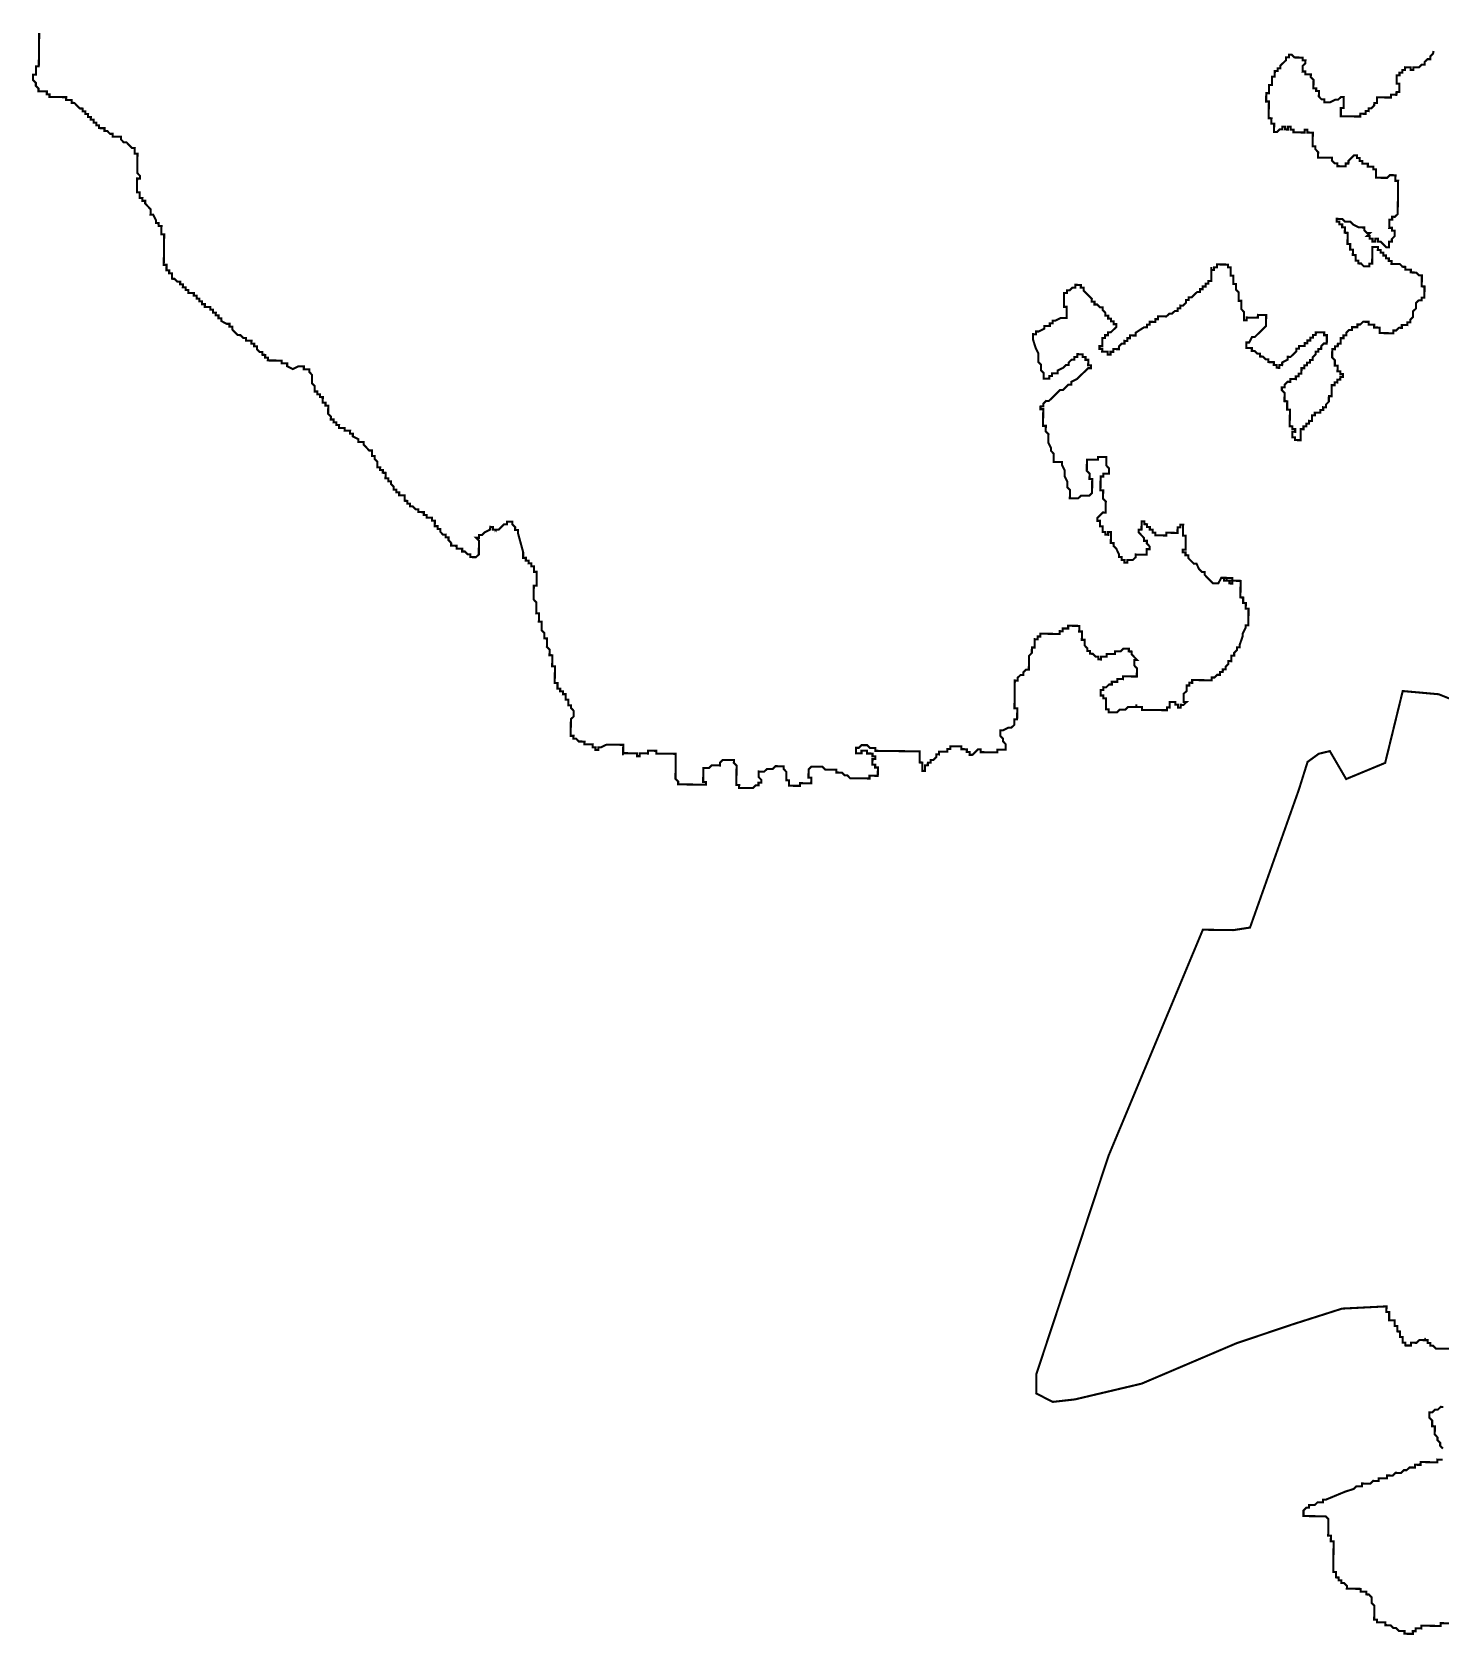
# Model space of a CAD drawing. Header units: metres. Extents: x 264643 to 276801, y 2090546 to 2143845.
# Drawn here: x 268774 to 270796, y 2141492 to 2143792 of the extents above; entities that cross this region are included whole.
import ezdxf

# ---------------------------------------------------------------- set-up
doc = ezdxf.new("R2010")
doc.units = ezdxf.units.M
doc.layers.add('HAZARDS LINE', color=1, linetype='Continuous')

msp = doc.modelspace()

# ---------------------------------------------------------------- linework, layer by layer
at = {"layer": 'HAZARDS LINE', "lineweight": 0, "const_width": 2.98}
for points in [[(270785.3, 2143764.8), (270784.6, 2143760.9), (270780.6, 2143756.9), (270780.5, 2143753), (270776.5, 2143753), (270772.5, 2143749.1), (270772.5, 2143745.1), (270768.5, 2143745.2), (270764.5, 2143741.2), (270756.5, 2143741.3), (270756.5, 2143737.4), (270752.5, 2143737.4), (270752.5, 2143741.4), (270744.6, 2143741.5), (270744.5, 2143737.5), (270740.5, 2143737.6), (270740.5, 2143733.6), (270736.5, 2143733.6), (270736.5, 2143729.7), (270732.5, 2143729.7), (270732.3, 2143717.8), (270736.3, 2143717.7), (270736.2, 2143705.8), (270732.2, 2143705.8), (270732.1, 2143701.9), (270724.2, 2143702), (270724.1, 2143698), (270704.2, 2143698.2), (270704.1, 2143690.3), (270700.2, 2143690.3), (270700.1, 2143686.4), (270696.1, 2143682.4), (270692.1, 2143682.5), (270692.1, 2143678.5), (270688.1, 2143678.6), (270688, 2143674.6), (270680.1, 2143674.7), (270680, 2143670.7), (270652.2, 2143671.1), (270652.3, 2143683), (270656.3, 2143682.9), (270656.5, 2143698.8), (270652.5, 2143698.9), (270648.5, 2143695), (270644.5, 2143695), (270636.5, 2143691.1), (270628.6, 2143691.2), (270628.6, 2143695.2), (270624.6, 2143695.3), (270620.7, 2143699.3), (270620.8, 2143707.3), (270616.8, 2143707.3), (270616.9, 2143711.3), (270612.9, 2143711.3), (270613.1, 2143723.3), (270609.1, 2143727.3), (270609.2, 2143731.3), (270601.2, 2143731.4), (270601.3, 2143735.4), (270597.3, 2143735.4), (270597.4, 2143743.4), (270601.4, 2143747.3), (270601.5, 2143751.3), (270597.5, 2143751.3), (270597.6, 2143755.3), (270585.6, 2143755.5), (270581.7, 2143759.5), (270577.7, 2143759.5), (270577.7, 2143755.6), (270573.7, 2143755.6), (270573.6, 2143751.6), (270569.6, 2143747.7), (270565.6, 2143743.8), (270565.5, 2143739.8), (270561.6, 2143739.9), (270561.5, 2143735.9), (270557.5, 2143735.9), (270557.4, 2143728), (270553.4, 2143728), (270553.3, 2143716.1), (270549.3, 2143716.1), (270549.2, 2143704.2), (270545.2, 2143704.3), (270545, 2143692.3), (270549, 2143692.3), (270548.7, 2143668.4), (270552.7, 2143668.3), (270552.6, 2143660.4), (270556.6, 2143660.3), (270556.4, 2143648.4), (270560.4, 2143648.4), (270564.4, 2143652.3), (270568.4, 2143652.2), (270568.4, 2143656.2), (270572.4, 2143656.2), (270572.4, 2143652.2), (270576.3, 2143652.1), (270576.4, 2143656.1), (270580.4, 2143656.1), (270580.3, 2143652.1), (270584.3, 2143652), (270584.3, 2143648), (270600.2, 2143647.8), (270600.2, 2143651.8), (270604.2, 2143651.8), (270604.1, 2143647.8), (270612.1, 2143647.7), (270611.8, 2143627.8), (270615.8, 2143627.8), (270615.8, 2143623.8), (270619.7, 2143619.7), (270619.6, 2143611.8), (270639.5, 2143611.5), (270639.4, 2143607.6), (270643.4, 2143603.5), (270647.3, 2143603.5), (270647.3, 2143599.5), (270659.2, 2143599.3), (270659.3, 2143603.3), (270663.2, 2143603.3), (270663.3, 2143607.2), (270667.3, 2143611.2), (270671.3, 2143615.1), (270675.3, 2143615.1), (270675.3, 2143611.1), (270679.3, 2143611), (270679.2, 2143607), (270683.2, 2143607), (270683.1, 2143603), (270691.1, 2143602.9), (270691, 2143598.9), (270699, 2143598.8), (270698.9, 2143594.9), (270702.9, 2143594.8), (270702.8, 2143582.9), (270718.7, 2143582.7), (270722.7, 2143586.6), (270730.7, 2143586.5), (270730.6, 2143578.5), (270734.5, 2143578.5), (270733.9, 2143530.7), (270729.9, 2143526.8), (270725.9, 2143526.9), (270725.9, 2143522.9), (270721.9, 2143522.9), (270721.7, 2143511), (270725.7, 2143511), (270725.7, 2143507), (270729.6, 2143506.9), (270729.5, 2143499), (270725.5, 2143495), (270725.5, 2143491.1), (270721.5, 2143491.1), (270721.4, 2143483.2), (270717.4, 2143483.2), (270709.5, 2143491.3), (270705.6, 2143491.3), (270705.6, 2143495.3), (270701.6, 2143495.4), (270701.6, 2143491.4), (270697.6, 2143491.4), (270697.7, 2143495.4), (270693.7, 2143495.5), (270693.7, 2143499.4), (270689.8, 2143499.5), (270693.8, 2143503.4), (270689.8, 2143503.5), (270685.9, 2143507.5), (270685.9, 2143511.5), (270678, 2143511.6), (270670.1, 2143515.6), (270666.1, 2143519.7), (270658.2, 2143519.8), (270654.3, 2143523.8), (270646.3, 2143523.9), (270646.3, 2143519.9), (270650.2, 2143519.9), (270650.2, 2143515.9), (270654.2, 2143515.9), (270654.1, 2143511.9), (270658.1, 2143511.8), (270658, 2143503.9), (270662, 2143503.8), (270661.8, 2143487.9), (270665.7, 2143487.9), (270665.6, 2143479.9), (270669.6, 2143479.8), (270669.5, 2143471.9), (270673.5, 2143471.8), (270673.4, 2143463.9), (270677.4, 2143463.8), (270677.3, 2143459.9), (270681.3, 2143459.8), (270685.2, 2143455.8), (270693.2, 2143455.7), (270693.2, 2143459.6), (270697.2, 2143459.6), (270697.5, 2143483.5), (270705.5, 2143483.4), (270705.4, 2143479.4), (270709.4, 2143479.3), (270709.3, 2143475.4), (270713.3, 2143475.3), (270713.3, 2143471.3), (270717.2, 2143471.3), (270717.2, 2143467.3), (270721.2, 2143467.2), (270721.1, 2143463.3), (270725.1, 2143463.2), (270725, 2143459.2), (270737, 2143459.1), (270740.9, 2143455.1), (270744.9, 2143455), (270744.8, 2143451), (270752.8, 2143450.9), (270752.7, 2143447), (270760.7, 2143446.8), (270764.6, 2143442.8), (270768.6, 2143442.8), (270768.4, 2143426.9), (270772.4, 2143426.8), (270772.2, 2143410.9), (270768.2, 2143410.9), (270768.1, 2143407), (270764.2, 2143407), (270760.1, 2143403.1), (270760, 2143395.1), (270756, 2143391.2), (270755.9, 2143383.2), (270751.9, 2143379.3), (270751.8, 2143375.3), (270747.8, 2143375.4), (270747.8, 2143371.4), (270739.8, 2143371.5), (270739.8, 2143367.5), (270735.8, 2143367.6), (270731.8, 2143363.7), (270727.8, 2143363.7), (270727.8, 2143359.7), (270707.9, 2143360), (270708, 2143367.9), (270700, 2143368), (270700.1, 2143372), (270692.1, 2143372.1), (270692.2, 2143376.1), (270684.2, 2143376.2), (270680.2, 2143372.3), (270676.2, 2143372.3), (270676.1, 2143368.4), (270668.2, 2143368.5), (270668.1, 2143364.5), (270664.2, 2143364.5), (270660.1, 2143360.6), (270660.1, 2143356.6), (270656.1, 2143356.7), (270656.1, 2143352.7), (270652.1, 2143352.7), (270652, 2143344.8), (270648, 2143344.8), (270647.9, 2143340.9), (270644, 2143340.9), (270643.9, 2143336.9), (270639.9, 2143337), (270639.8, 2143325.1), (270643.7, 2143321), (270643.6, 2143313.1), (270647.6, 2143313), (270647.5, 2143305.1), (270651.5, 2143305), (270651.4, 2143301), (270655.4, 2143301), (270655.3, 2143297), (270651.4, 2143297.1), (270651.3, 2143293.1), (270647.3, 2143293.1), (270647.3, 2143289.1), (270643.3, 2143289.2), (270643.3, 2143285.2), (270639.3, 2143285.3), (270639.1, 2143269.4), (270635.1, 2143269.4), (270635, 2143261.5), (270631, 2143257.5), (270630.9, 2143253.5), (270626.9, 2143253.6), (270626.9, 2143249.6), (270622.9, 2143249.7), (270622.9, 2143245.7), (270614.9, 2143245.8), (270614.9, 2143241.8), (270610.9, 2143241.9), (270610.8, 2143233.9), (270606.8, 2143234), (270606.7, 2143230), (270602.8, 2143230), (270602.7, 2143226.1), (270598.7, 2143226.1), (270598.7, 2143222.1), (270594.7, 2143222.2), (270594.5, 2143206.3), (270586.6, 2143206.4), (270586.6, 2143210.3), (270582.6, 2143210.4), (270582.7, 2143218.4), (270586.7, 2143218.3), (270586.8, 2143222.3), (270582.8, 2143222.3), (270582.8, 2143226.3), (270578.9, 2143226.4), (270579.2, 2143250.2), (270575.2, 2143250.3), (270575.3, 2143262.2), (270571.4, 2143262.3), (270571.5, 2143274.2), (270567.6, 2143278.2), (270567.6, 2143282.2), (270571.6, 2143282.2), (270571.7, 2143286.1), (270575.7, 2143290.1), (270579.7, 2143290), (270579.7, 2143294), (270587.7, 2143293.9), (270587.7, 2143297.9), (270591.7, 2143297.8), (270591.8, 2143301.8), (270595.7, 2143301.7), (270595.8, 2143309.7), (270599.8, 2143309.6), (270599.9, 2143313.6), (270603.8, 2143313.6), (270603.9, 2143317.6), (270607.9, 2143317.5), (270607.9, 2143321.5), (270611.9, 2143321.4), (270611.9, 2143325.4), (270616, 2143329.3), (270616, 2143333.3), (270620, 2143333.3), (270620.1, 2143337.2), (270624, 2143337.2), (270624.1, 2143341.2), (270628.1, 2143345.1), (270632.1, 2143345), (270632.2, 2143357), (270628.3, 2143357), (270628.3, 2143361), (270616.4, 2143361.2), (270616.3, 2143357.2), (270612.4, 2143357.2), (270612.3, 2143353.3), (270608.3, 2143353.3), (270608.3, 2143349.3), (270604.3, 2143349.4), (270604.2, 2143345.4), (270600.3, 2143345.5), (270600.2, 2143341.5), (270592.3, 2143341.6), (270592.2, 2143337.6), (270588.2, 2143337.6), (270588.2, 2143333.7), (270584.2, 2143329.7), (270580.1, 2143325.8), (270576.1, 2143325.9), (270576.1, 2143321.9), (270568.1, 2143318), (270568, 2143314), (270564.1, 2143314.1), (270564, 2143310.1), (270560, 2143310.2), (270560.1, 2143314.1), (270556.1, 2143314.2), (270556.2, 2143318.2), (270548.2, 2143318.3), (270548.3, 2143322.2), (270544.3, 2143322.3), (270540.4, 2143326.3), (270536.4, 2143326.4), (270536.4, 2143330.4), (270532.4, 2143330.4), (270528.5, 2143334.4), (270524.5, 2143334.5), (270524.6, 2143338.5), (270516.6, 2143338.6), (270516.7, 2143346.5), (270520.7, 2143346.5), (270524.8, 2143354.4), (270528.8, 2143354.3), (270532.8, 2143358.3), (270536.8, 2143362.2), (270544.9, 2143370), (270545.1, 2143385.9), (270533.2, 2143386.1), (270533.1, 2143382.1), (270517.2, 2143382.3), (270517.1, 2143378.3), (270513.2, 2143378.4), (270513.3, 2143390.3), (270509.4, 2143394.4), (270509.5, 2143406.3), (270505.6, 2143406.3), (270505.7, 2143418.3), (270501.8, 2143422.3), (270501.9, 2143430.3), (270497.9, 2143430.3), (270498.1, 2143442.3), (270494.1, 2143442.3), (270494.2, 2143454.2), (270490.3, 2143454.3), (270490.3, 2143458.3), (270474.4, 2143458.5), (270474.4, 2143454.5), (270470.4, 2143454.5), (270470.3, 2143450.6), (270466.4, 2143450.6), (270466.4, 2143454.6), (270466.2, 2143434.7), (270462.2, 2143434.8), (270462.1, 2143430.8), (270458.1, 2143430.8), (270458.1, 2143426.8), (270454.1, 2143426.9), (270454.1, 2143422.9), (270450.1, 2143423), (270450, 2143419), (270446.1, 2143419), (270438, 2143411.2), (270434, 2143411.2), (270434, 2143407.3), (270430, 2143407.3), (270429.9, 2143403.3), (270425.9, 2143399.4), (270421.9, 2143399.5), (270421.9, 2143395.5), (270417.9, 2143395.5), (270417.9, 2143391.6), (270413.9, 2143391.6), (270409.9, 2143387.7), (270405.9, 2143387.7), (270401.8, 2143383.8), (270389.9, 2143384), (270389.9, 2143380), (270385.9, 2143380), (270385.8, 2143376), (270377.9, 2143376.2), (270377.8, 2143372.2), (270373.9, 2143372.2), (270373.8, 2143368.2), (270369.8, 2143368.3), (270357.8, 2143360.5), (270357.7, 2143356.5), (270349.8, 2143356.6), (270349.7, 2143352.6), (270345.8, 2143352.7), (270345.7, 2143348.7), (270341.7, 2143348.8), (270341.7, 2143344.8), (270337.7, 2143344.8), (270333.7, 2143340.9), (270333.6, 2143336.9), (270325.7, 2143337), (270325.6, 2143333.1), (270321.6, 2143333.1), (270321.6, 2143329.1), (270317.6, 2143329.2), (270317.7, 2143333.2), (270309.7, 2143333.3), (270309.8, 2143337.2), (270305.8, 2143337.3), (270305.8, 2143341.3), (270309.8, 2143341.2), (270310, 2143353.1), (270313.9, 2143353.1), (270314, 2143357.1), (270318, 2143357), (270318, 2143361), (270322, 2143361), (270326, 2143364.9), (270330, 2143368.8), (270330.1, 2143372.8), (270326.1, 2143372.8), (270326.2, 2143376.8), (270322.2, 2143376.9), (270322.2, 2143380.8), (270318.3, 2143380.9), (270318.3, 2143384.9), (270314.3, 2143384.9), (270314.4, 2143388.9), (270310.5, 2143392.9), (270310.5, 2143396.9), (270306.5, 2143397), (270302.6, 2143401), (270298.6, 2143401), (270298.7, 2143405), (270294.7, 2143405.1), (270294.8, 2143409), (270286.9, 2143417.1), (270283, 2143421.1), (270283, 2143425.1), (270279.1, 2143425.2), (270279.1, 2143429.1), (270271.2, 2143429.2), (270271.1, 2143425.3), (270267.1, 2143425.3), (270263.1, 2143421.4), (270259.1, 2143421.4), (270259.1, 2143417.5), (270255.1, 2143417.5), (270254.8, 2143397.6), (270258.8, 2143397.6), (270258.6, 2143381.7), (270250.7, 2143381.8), (270242.6, 2143377.9), (270238.7, 2143377.9), (270238.6, 2143374), (270234.6, 2143374), (270234.6, 2143370), (270226.6, 2143370.1), (270226.6, 2143366.2), (270218.6, 2143362.3), (270214.6, 2143362.3), (270214.5, 2143358.3), (270210.6, 2143358.4), (270210.5, 2143350.4), (270214.3, 2143338.5), (270218.2, 2143330.4), (270218, 2143318.5), (270221.9, 2143314.5), (270221.8, 2143306.5), (270225.8, 2143302.5), (270225.7, 2143294.5), (270233.6, 2143294.4), (270233.7, 2143298.4), (270237.6, 2143298.4), (270237.7, 2143302.3), (270245.7, 2143302.2), (270245.7, 2143306.2), (270253.7, 2143310.1), (270257.7, 2143314), (270261.7, 2143314), (270261.8, 2143318), (270265.8, 2143321.9), (270269.8, 2143321.8), (270269.8, 2143325.8), (270273.8, 2143325.8), (270273.9, 2143329.7), (270281.8, 2143329.6), (270281.8, 2143325.7), (270285.7, 2143325.6), (270285.7, 2143321.6), (270289.7, 2143321.6), (270289.6, 2143313.6), (270293.5, 2143313.6), (270293.5, 2143309.6), (270289.5, 2143309.6), (270285.5, 2143305.7), (270281.5, 2143301.8), (270277.4, 2143297.9), (270273.4, 2143293.9), (270265.4, 2143290.1), (270265.3, 2143286.1), (270261.4, 2143286.1), (270257.3, 2143282.2), (270253.3, 2143278.3), (270249.3, 2143278.3), (270245.3, 2143274.4), (270241.3, 2143270.5), (270233.2, 2143262.6), (270229.2, 2143262.7), (270225.2, 2143258.7), (270225.2, 2143254.8), (270221.2, 2143254.8), (270221.1, 2143250.8), (270225.1, 2143250.8), (270224.8, 2143226.9), (270228.8, 2143226.9), (270228.7, 2143218.9), (270232.6, 2143214.9), (270232.4, 2143202.9), (270236.3, 2143194.9), (270236.3, 2143191), (270240.2, 2143186.9), (270240, 2143175), (270252, 2143174.8), (270251.9, 2143170.9), (270255.8, 2143162.9), (270255.7, 2143154.9), (270259.6, 2143146.9), (270259.5, 2143138.9), (270263.4, 2143134.9), (270263.3, 2143123), (270275.2, 2143122.8), (270279.2, 2143126.7), (270291.1, 2143126.6), (270295.2, 2143130.5), (270295.4, 2143150.4), (270291.5, 2143150.5), (270291.6, 2143158.4), (270287.6, 2143162.4), (270287.8, 2143178.4), (270303.7, 2143178.2), (270303.8, 2143182.1), (270315.7, 2143182), (270315.6, 2143170), (270319.5, 2143166), (270319.4, 2143158.1), (270311.4, 2143158.2), (270311.4, 2143154.2), (270307.4, 2143154.2), (270307.2, 2143134.3), (270311.1, 2143134.3), (270311, 2143122.4), (270314.9, 2143118.3), (270314.7, 2143102.4), (270310.7, 2143102.5), (270306.7, 2143098.5), (270302.7, 2143094.6), (270302.6, 2143090.6), (270306.6, 2143090.6), (270306.5, 2143082.6), (270310.5, 2143082.6), (270310.4, 2143074.6), (270314.3, 2143074.6), (270314.3, 2143070.6), (270318.3, 2143070.5), (270318.3, 2143074.5), (270322.3, 2143074.5), (270322.1, 2143058.6), (270326.1, 2143058.5), (270326, 2143054.5), (270330, 2143050.5), (270333.8, 2143042.5), (270333.8, 2143038.5), (270337.8, 2143038.5), (270337.7, 2143034.5), (270341.7, 2143034.4), (270341.6, 2143030.5), (270345.6, 2143030.4), (270345.7, 2143034.4), (270353.6, 2143034.3), (270357.6, 2143038.2), (270357.7, 2143042.2), (270373.6, 2143042), (270373.7, 2143049.9), (270377.7, 2143049.9), (270377.7, 2143053.9), (270373.8, 2143057.9), (270373.9, 2143061.9), (270369.9, 2143061.9), (270369.9, 2143065.9), (270366, 2143069.9), (270362.1, 2143074), (270362.1, 2143077.9), (270366.1, 2143077.9), (270366.3, 2143089.8), (270370.2, 2143089.8), (270370.2, 2143085.8), (270374.2, 2143085.7), (270374.1, 2143081.8), (270378.1, 2143081.7), (270378, 2143077.7), (270382, 2143077.7), (270382, 2143073.7), (270385.9, 2143073.7), (270385.9, 2143069.7), (270401.8, 2143069.5), (270401.9, 2143073.5), (270417.8, 2143073.2), (270417.9, 2143081.2), (270421.8, 2143081.2), (270421.9, 2143085.1), (270425.9, 2143085.1), (270425.7, 2143069.2), (270429.6, 2143069.1), (270429.4, 2143049.2), (270425.4, 2143049.3), (270425.4, 2143045.3), (270429.3, 2143045.2), (270429.3, 2143041.3), (270433.3, 2143041.2), (270433.2, 2143037.2), (270441.1, 2143029.2), (270445, 2143029.1), (270448.9, 2143021.1), (270452.8, 2143017.1), (270456.8, 2143017), (270456.8, 2143013.1), (270460.7, 2143009), (270464.6, 2143005), (270468.6, 2143001), (270476.5, 2143000.9), (270480.6, 2143008.8), (270496.5, 2143008.6), (270496.5, 2143004.6), (270488.5, 2143004.7), (270488.5, 2143008.7), (270484.6, 2143008.7), (270484.5, 2143004.8), (270492.5, 2143004.7), (270492.4, 2143000.7), (270496.4, 2143000.6), (270496.5, 2143004.6), (270508.4, 2143004.4), (270508.1, 2142980.6), (270512.1, 2142980.5), (270512, 2142972.6), (270515.9, 2142972.5), (270515.8, 2142964.6), (270519.8, 2142964.5), (270519.5, 2142940.6), (270515.5, 2142940.7), (270515.5, 2142936.7), (270511.4, 2142928.8), (270511.3, 2142924.8), (270507.2, 2142913), (270507.2, 2142909), (270503.2, 2142909), (270503.1, 2142905), (270499.1, 2142901.1), (270499.1, 2142897.1), (270495.1, 2142897.2), (270495, 2142889.2), (270491, 2142889.3), (270490.9, 2142885.3), (270486.9, 2142881.4), (270486.9, 2142877.4), (270482.9, 2142877.5), (270482.8, 2142873.5), (270478.9, 2142873.5), (270478.8, 2142869.5), (270474.8, 2142869.6), (270470.8, 2142865.7), (270466.8, 2142865.7), (270466.8, 2142861.7), (270438.9, 2142862.1), (270438.9, 2142858.1), (270434.9, 2142858.2), (270434.9, 2142854.2), (270430.9, 2142854.2), (270430.8, 2142846.3), (270426.7, 2142842.4), (270426.6, 2142830.4), (270430.6, 2142830.4), (270426.5, 2142826.4), (270422.6, 2142826.5), (270422.5, 2142822.5), (270418.5, 2142822.6), (270418.6, 2142826.6), (270414.6, 2142826.6), (270414.7, 2142830.6), (270406.7, 2142830.7), (270406.6, 2142822.7), (270402.6, 2142822.8), (270402.6, 2142818.8), (270366.8, 2142819.3), (270366.8, 2142823.2), (270358.9, 2142823.3), (270358.9, 2142827.3), (270358.9, 2142823.3), (270346.9, 2142823.5), (270342.9, 2142819.6), (270335, 2142819.7), (270330.9, 2142815.7), (270319, 2142815.9), (270319, 2142819.9), (270315.1, 2142819.9), (270315.3, 2142835.8), (270311.3, 2142835.9), (270311.3, 2142839.9), (270307.4, 2142839.9), (270307.5, 2142847.9), (270311.4, 2142847.8), (270311.5, 2142851.8), (270315.5, 2142851.7), (270319.5, 2142855.7), (270323.5, 2142855.6), (270323.5, 2142859.6), (270331.5, 2142859.5), (270331.5, 2142863.5), (270339.5, 2142863.4), (270339.5, 2142867.4), (270359.4, 2142867.1), (270359.6, 2142879), (270355.7, 2142883.1), (270355.8, 2142891), (270359.7, 2142891), (270351.9, 2142899), (270351.9, 2142903), (270348, 2142903.1), (270348, 2142907), (270340.1, 2142907.1), (270336, 2142903.2), (270328.1, 2142903.3), (270328, 2142899.3), (270316.1, 2142899.5), (270316, 2142895.5), (270308.1, 2142895.6), (270308, 2142891.6), (270304.1, 2142891.7), (270304.1, 2142895.7), (270300.1, 2142895.7), (270296.2, 2142899.7), (270292.2, 2142899.8), (270292.3, 2142903.8), (270288.3, 2142903.8), (270288.3, 2142907.8), (270284.4, 2142911.8), (270284.5, 2142919.8), (270280.5, 2142919.8), (270280.7, 2142931.8), (270276.7, 2142931.8), (270276.8, 2142939.8), (270260.9, 2142940), (270260.9, 2142936), (270252.9, 2142936.1), (270252.9, 2142932.1), (270248.9, 2142932.2), (270248.8, 2142928.2), (270221, 2142928.6), (270220.9, 2142924.6), (270217, 2142924.6), (270216.9, 2142920.6), (270212.9, 2142920.7), (270212.8, 2142908.8), (270208.8, 2142908.8), (270208.7, 2142900.9), (270204.7, 2142896.9), (270204.4, 2142877), (270200.4, 2142877.1), (270196.4, 2142873.2), (270196.4, 2142869.2), (270192.4, 2142869.2), (270188.3, 2142865.3), (270188.3, 2142861.3), (270184.3, 2142861.4), (270183.8, 2142821.6), (270187.8, 2142821.5), (270187.6, 2142805.6), (270183.6, 2142805.7), (270183.5, 2142797.7), (270179.5, 2142793.8), (270175.5, 2142793.9), (270167.5, 2142790), (270163.5, 2142790), (270163.4, 2142782.1), (270167.3, 2142778), (270167.3, 2142774.1), (270171.2, 2142770), (270171.1, 2142762.1), (270159.2, 2142762.2), (270159.1, 2142758.3), (270135.3, 2142758.6), (270135.3, 2142762.5), (270131.3, 2142762.6), (270123.3, 2142754.7), (270119.3, 2142754.8), (270119.4, 2142758.8), (270115.4, 2142758.8), (270115.4, 2142762.8), (270107.5, 2142762.9), (270107.5, 2142766.9), (270091.6, 2142767.1), (270091.6, 2142763.1), (270087.6, 2142763.1), (270087.5, 2142759.2), (270075.6, 2142759.3), (270075.5, 2142755.3), (270071.6, 2142755.4), (270071.5, 2142751.4), (270067.5, 2142747.5), (270063.5, 2142747.5), (270063.5, 2142743.6), (270059.5, 2142743.6), (270059.4, 2142739.6), (270055.5, 2142739.7), (270055.4, 2142731.7), (270051.4, 2142731.8), (270051.5, 2142743.7), (270047.6, 2142743.8), (270047.8, 2142759.7), (269984.1, 2142760.5), (269984.2, 2142764.5), (269976.2, 2142764.6), (269972.3, 2142768.6), (269964.3, 2142768.7), (269960.3, 2142764.8), (269956.3, 2142764.8), (269956.2, 2142756.9), (269964.2, 2142756.8), (269964.2, 2142760.7), (269972.2, 2142760.6), (269972.1, 2142756.7), (269980.1, 2142756.6), (269980, 2142752.6), (269984, 2142752.5), (269984, 2142748.6), (269980, 2142748.6), (269979.9, 2142740.7), (269983.9, 2142740.6), (269983.8, 2142736.6), (269987.8, 2142736.6), (269987.6, 2142724.6), (269975.7, 2142724.8), (269975.7, 2142720.8), (269947.8, 2142721.2), (269943.9, 2142725.2), (269939.9, 2142725.3), (269936, 2142729.3), (269928, 2142729.4), (269928.1, 2142733.4), (269912.2, 2142733.6), (269908.2, 2142737.6), (269892.3, 2142737.8), (269888.3, 2142733.9), (269888.1, 2142721.9), (269892.1, 2142721.9), (269892, 2142713.9), (269876.1, 2142714.1), (269876.1, 2142710.2), (269860.2, 2142710.4), (269860.3, 2142718.3), (269856.3, 2142718.4), (269856.4, 2142730.3), (269852.5, 2142734.3), (269852.6, 2142738.3), (269840.6, 2142738.5), (269836.6, 2142734.5), (269828.6, 2142734.6), (269824.6, 2142730.7), (269816.7, 2142730.8), (269816.5, 2142722.9), (269820.5, 2142718.8), (269820.4, 2142714.8), (269816.4, 2142714.9), (269816.4, 2142710.9), (269812.4, 2142711), (269808.4, 2142707), (269788.5, 2142707.3), (269788.6, 2142711.3), (269784.6, 2142711.3), (269784.9, 2142739.2), (269781, 2142743.2), (269781.1, 2142747.2), (269765.1, 2142747.4), (269761.1, 2142743.5), (269761.1, 2142739.5), (269749.1, 2142739.6), (269745.1, 2142735.7), (269737.2, 2142735.8), (269736.9, 2142715.9), (269740.9, 2142715.9), (269740.8, 2142711.9), (269701, 2142712.4), (269701.1, 2142716.4), (269697.2, 2142720.4), (269697.6, 2142756.2), (269669.8, 2142756.6), (269669.8, 2142760.5), (269657.9, 2142760.7), (269657.9, 2142756.7), (269645.9, 2142756.9), (269645.9, 2142752.9), (269641.9, 2142752.9), (269641.9, 2142756.9), (269622.1, 2142757.2), (269622.2, 2142769.1), (269598.3, 2142769.4), (269590.3, 2142765.5), (269586.4, 2142765.6), (269586.3, 2142761.6), (269582.3, 2142761.7), (269582.4, 2142765.6), (269578.4, 2142765.7), (269578.5, 2142769.7), (269566.5, 2142769.8), (269566.6, 2142773.8), (269558.6, 2142773.9), (269554.7, 2142777.9), (269550.7, 2142778), (269550.8, 2142782), (269546.8, 2142782), (269547.1, 2142805.9), (269551.1, 2142809.8), (269551.2, 2142817.8), (269547.3, 2142821.8), (269547.3, 2142825.8), (269543.4, 2142825.8), (269543.5, 2142833.8), (269539.5, 2142833.8), (269539.6, 2142841.8), (269535.6, 2142841.8), (269535.7, 2142845.8), (269531.7, 2142845.9), (269531.7, 2142849.8), (269527.8, 2142849.9), (269527.9, 2142857.8), (269523.9, 2142857.9), (269524.2, 2142881.8), (269520.2, 2142881.8), (269520.4, 2142897.7), (269516.4, 2142897.8), (269516.5, 2142905.7), (269512.6, 2142909.8), (269512.8, 2142921.7), (269508.8, 2142921.8), (269508.9, 2142929.7), (269505, 2142933.7), (269505.1, 2142945.7), (269501.1, 2142945.7), (269501.3, 2142957.7), (269497.3, 2142957.7), (269497.5, 2142973.6), (269493.6, 2142977.7), (269493.9, 2142997.5), (269497.8, 2142997.5), (269498.1, 2143017.4), (269494.1, 2143017.4), (269494.2, 2143025.4), (269490.2, 2143025.4), (269490.3, 2143029.4), (269486.3, 2143029.5), (269486.4, 2143033.4), (269482.4, 2143033.5), (269482.4, 2143037.5), (269478.5, 2143037.5), (269478.6, 2143045.5), (269471, 2143073.4), (269471, 2143077.4), (269467, 2143077.5), (269467.1, 2143081.4), (269463.2, 2143085.5), (269463.2, 2143089.4), (269455.2, 2143089.5), (269455.2, 2143085.6), (269451.2, 2143085.6), (269443.2, 2143077.8), (269435.2, 2143077.9), (269435.3, 2143081.8), (269431.3, 2143081.9), (269431.2, 2143077.9), (269423.2, 2143074), (269419.2, 2143070.1), (269415.2, 2143070.2), (269415.2, 2143066.2), (269411.2, 2143066.2), (269415.1, 2143062.2), (269414.9, 2143042.3), (269410.8, 2143038.4), (269402.9, 2143038.5), (269402.9, 2143042.5), (269399, 2143042.5), (269395, 2143046.6), (269391, 2143046.6), (269391.1, 2143050.6), (269383.1, 2143050.7), (269383.2, 2143054.7), (269375.2, 2143054.8), (269375.3, 2143058.7), (269371.4, 2143062.8), (269371.4, 2143066.7), (269367.4, 2143066.8), (269367.5, 2143070.8), (269363.5, 2143070.8), (269359.6, 2143074.9), (269359.6, 2143078.8), (269355.7, 2143078.9), (269355.7, 2143082.9), (269351.7, 2143082.9), (269351.8, 2143090.9), (269347.9, 2143090.9), (269347.9, 2143094.9), (269340, 2143095), (269340, 2143099), (269336, 2143099), (269336.1, 2143103), (269328.1, 2143103.1), (269328.2, 2143107.1), (269324.2, 2143107.1), (269320.3, 2143111.2), (269316.3, 2143111.2), (269316.3, 2143115.2), (269312.4, 2143115.3), (269312.4, 2143119.2), (269308.4, 2143119.3), (269308.5, 2143127.2), (269300.6, 2143127.3), (269300.6, 2143131.3), (269296.7, 2143131.4), (269296.7, 2143135.3), (269292.7, 2143135.4), (269292.8, 2143139.4), (269288.9, 2143143.4), (269288.9, 2143147.4), (269284.9, 2143147.4), (269285, 2143151.4), (269281, 2143151.5), (269281.1, 2143159.4), (269277.1, 2143159.5), (269277.2, 2143163.4), (269273.2, 2143163.5), (269273.3, 2143167.5), (269269.3, 2143167.5), (269269.4, 2143175.5), (269265.4, 2143179.5), (269265.5, 2143183.5), (269261.5, 2143183.5), (269261.6, 2143191.5), (269257.6, 2143191.5), (269253.7, 2143195.6), (269249.8, 2143199.6), (269249.8, 2143203.6), (269241.9, 2143203.7), (269241.9, 2143207.7), (269234, 2143211.7), (269234.1, 2143215.7), (269230.1, 2143215.8), (269230.2, 2143219.8), (269222.2, 2143219.9), (269222.3, 2143223.8), (269214.3, 2143223.9), (269214.4, 2143227.9), (269210.4, 2143228), (269210.4, 2143231.9), (269206.4, 2143232), (269206.5, 2143236), (269202.5, 2143236), (269202.6, 2143240), (269198.6, 2143244), (269198.8, 2143256), (269194.8, 2143256), (269194.9, 2143260), (269190.9, 2143260), (269191, 2143268), (269187, 2143268.1), (269187.1, 2143272), (269183.1, 2143272.1), (269183.1, 2143276.1), (269179.2, 2143276.1), (269179.3, 2143284.1), (269175.3, 2143288.1), (269175.5, 2143300), (269171.6, 2143304.1), (269171.6, 2143308), (269163.7, 2143308.1), (269163.7, 2143312.1), (269155.8, 2143312.2), (269147.8, 2143308.3), (269139.8, 2143312.4), (269139.9, 2143316.4), (269131.9, 2143316.5), (269132, 2143320.5), (269112.1, 2143320.7), (269112.2, 2143324.7), (269108.2, 2143324.8), (269108.2, 2143328.7), (269104.3, 2143328.8), (269104.3, 2143332.8), (269100.3, 2143332.8), (269096.4, 2143336.9), (269096.5, 2143340.8), (269092.5, 2143340.9), (269092.5, 2143344.9), (269088.5, 2143344.9), (269088.6, 2143348.9), (269080.6, 2143349), (269080.7, 2143353), (269076.7, 2143353), (269072.8, 2143357), (269068.8, 2143357.1), (269064.9, 2143361.1), (269061, 2143365.2), (269061, 2143369.1), (269057, 2143369.2), (269057.1, 2143373.2), (269053.1, 2143373.2), (269045.2, 2143377.3), (269045.3, 2143381.3), (269041.3, 2143381.3), (269041.3, 2143385.3), (269037.3, 2143385.4), (269037.4, 2143389.3), (269033.4, 2143389.4), (269033.5, 2143393.4), (269029.5, 2143393.4), (269029.5, 2143397.4), (269021.6, 2143397.5), (269021.6, 2143401.5), (269017.7, 2143401.5), (269017.7, 2143405.5), (269013.7, 2143405.5), (269013.8, 2143409.5), (269009.8, 2143409.6), (269009.9, 2143413.6), (269005.9, 2143413.6), (269005.9, 2143417.6), (268998, 2143417.7), (268998, 2143421.7), (268994.1, 2143421.7), (268994.1, 2143425.7), (268990.1, 2143425.7), (268990.2, 2143429.7), (268986.2, 2143429.8), (268986.2, 2143433.8), (268982.3, 2143433.8), (268978.3, 2143437.8), (268974.4, 2143437.9), (268974.5, 2143445.8), (268970.5, 2143445.9), (268970.5, 2143449.9), (268966.6, 2143449.9), (268966.7, 2143457.9), (268962.7, 2143457.9), (268963.3, 2143501.7), (268959.3, 2143501.7), (268959.4, 2143513.7), (268955.4, 2143513.7), (268955.5, 2143517.7), (268951.5, 2143517.8), (268951.6, 2143521.7), (268947.7, 2143529.7), (268943.7, 2143529.8), (268943.8, 2143537.7), (268939.9, 2143541.8), (268936, 2143545.8), (268936, 2143549.8), (268932, 2143549.8), (268932.1, 2143553.8), (268928.1, 2143553.9), (268928.2, 2143561.8), (268924.2, 2143561.9), (268924.5, 2143581.8), (268928.5, 2143581.7), (268928.5, 2143585.7), (268924.6, 2143589.7), (268925, 2143617.6), (268921, 2143617.6), (268921.1, 2143625.6), (268917.1, 2143625.6), (268909.2, 2143633.7), (268905.3, 2143633.7), (268901.3, 2143637.8), (268901.4, 2143641.7), (268889.5, 2143641.9), (268889.5, 2143645.9), (268885.5, 2143645.9), (268881.6, 2143649.9), (268877.6, 2143650), (268877.7, 2143654), (268869.7, 2143654.1), (268869.8, 2143658.1), (268865.8, 2143658.1), (268865.8, 2143662.1), (268861.9, 2143662.1), (268861.9, 2143666.1), (268857.9, 2143666.2), (268858, 2143670.1), (268854, 2143670.2), (268854.1, 2143674.2), (268850.1, 2143674.2), (268850.1, 2143678.2), (268846.2, 2143678.3), (268846.2, 2143682.2), (268842.2, 2143682.3), (268838.3, 2143686.3), (268834.4, 2143690.3), (268830.4, 2143690.4), (268830.5, 2143694.4), (268822.5, 2143694.5), (268822.6, 2143698.5), (268798.7, 2143698.8), (268798.7, 2143702.7), (268794.8, 2143702.8), (268794.8, 2143706.8), (268782.9, 2143706.9), (268782.9, 2143710.9), (268779, 2143714.9), (268779.1, 2143718.9), (268775.1, 2143722.9), (268775.2, 2143730.9), (268779.2, 2143730.8), (268779.4, 2143742.8), (268783.3, 2143742.7), (268783.9, 2143790.5)], [(270808.6, 2141902.5), (270788.7, 2141902.7), (270784.7, 2141906.7), (270780.8, 2141906.8), (270780.8, 2141910.8), (270776.8, 2141910.8), (270776.9, 2141914.8), (270765, 2141914.9), (270760.9, 2141911), (270753, 2141911.1), (270752.9, 2141907.1), (270745, 2141907.2), (270745, 2141911.2), (270741, 2141911.3), (270741.1, 2141919.2), (270737.2, 2141919.3), (270737.3, 2141927.2), (270733.3, 2141927.3), (270733.4, 2141935.2), (270729.4, 2141935.3), (270729.5, 2141943.3), (270721.6, 2141943.4), (270721.7, 2141955.3), (270717.7, 2141955.3), (270717.8, 2141963.3), (270654.1, 2141960.1), (270582.2, 2141937.2), (270502.3, 2141910.3), (270366.3, 2141852.4), (270270.6, 2141829.8), (270238.7, 2141826.2), (270215, 2141838.4), (270215.3, 2141866.3), (270318.8, 2142179.3), (270454.2, 2142503.8), (270498, 2142503.2), (270521.9, 2142506.9), (270592.1, 2142705), (270604.5, 2142744.6), (270620.6, 2142756.3), (270636.5, 2142760.1), (270659.9, 2142720), (270715.9, 2142743.2), (270741.1, 2142846.3), (270792.7, 2142841.7), (270844.2, 2142821.1)], [(270798.8, 2141759.3), (270794.8, 2141763.4), (270794.9, 2141767.3), (270791, 2141771.4), (270791, 2141775.4), (270787.1, 2141779.4), (270787.2, 2141791.3), (270783.3, 2141791.4), (270783.4, 2141799.3), (270779.4, 2141803.4), (270779.5, 2141811.3), (270783.5, 2141811.3), (270787.5, 2141815.2), (270791.5, 2141815.1), (270795.6, 2141819.1), (270799.5, 2141819)], [(270811.5, 2141508.5), (270795.6, 2141508.7), (270795.5, 2141504.7), (270767.7, 2141505.1), (270767.6, 2141501.1), (270759.7, 2141501.2), (270759.6, 2141497.2), (270755.6, 2141497.3), (270755.6, 2141493.3), (270743.6, 2141493.5), (270743.7, 2141497.4), (270735.7, 2141497.5), (270731.8, 2141501.6), (270727.8, 2141501.6), (270723.9, 2141505.7), (270716, 2141505.8), (270716, 2141509.7), (270704.1, 2141509.9), (270704.1, 2141513.9), (270700.1, 2141513.9), (270700.4, 2141533.8), (270696.5, 2141537.8), (270696.6, 2141545.8), (270692.7, 2141549.8), (270688.7, 2141549.9), (270688.7, 2141553.8), (270680.8, 2141553.9), (270680.8, 2141557.9), (270660.9, 2141558.2), (270661, 2141562.2), (270657.1, 2141566.2), (270653.1, 2141566.2), (270653.1, 2141570.2), (270649.2, 2141570.3), (270649.2, 2141574.2), (270645.2, 2141574.3), (270645.3, 2141582.3), (270641.4, 2141582.3), (270641.9, 2141626.1), (270637.9, 2141626.1), (270638, 2141634.1), (270634.1, 2141634.1), (270634.4, 2141658), (270630.4, 2141662), (270598.6, 2141662.4), (270598.7, 2141670.4), (270602.7, 2141674.3), (270606.7, 2141674.3), (270606.8, 2141678.2), (270614.7, 2141678.1), (270618.8, 2141682.1), (270626.7, 2141682), (270626.8, 2141685.9), (270630.7, 2141685.9), (270658.7, 2141697.5), (270670.7, 2141701.3), (270674.7, 2141705.2), (270682.7, 2141705.1), (270682.8, 2141709.1), (270694.7, 2141708.9), (270698.7, 2141712.9), (270706.7, 2141712.8), (270706.7, 2141716.7), (270718.7, 2141716.6), (270718.7, 2141720.6), (270726.7, 2141720.5), (270730.7, 2141724.4), (270738.6, 2141724.3), (270742.7, 2141728.2), (270746.7, 2141728.2), (270750.7, 2141732.1), (270758.6, 2141732), (270758.7, 2141736), (270766.6, 2141735.9), (270766.7, 2141739.9), (270790.6, 2141739.5), (270790.6, 2141743.5), (270798.6, 2141743.4)]]:
    msp.add_lwpolyline(points, dxfattribs=at)
for points in [[(269439.1, 2143073.8), (269439.2, 2143077.8)], [(269622, 2142753.2), (269622.1, 2142757.2)], [(270773, 2141918.8), (270772.9, 2141914.8)]]:
    msp.add_lwpolyline(points, close=True, dxfattribs=at)

doc.saveas('drawing.dxf')
